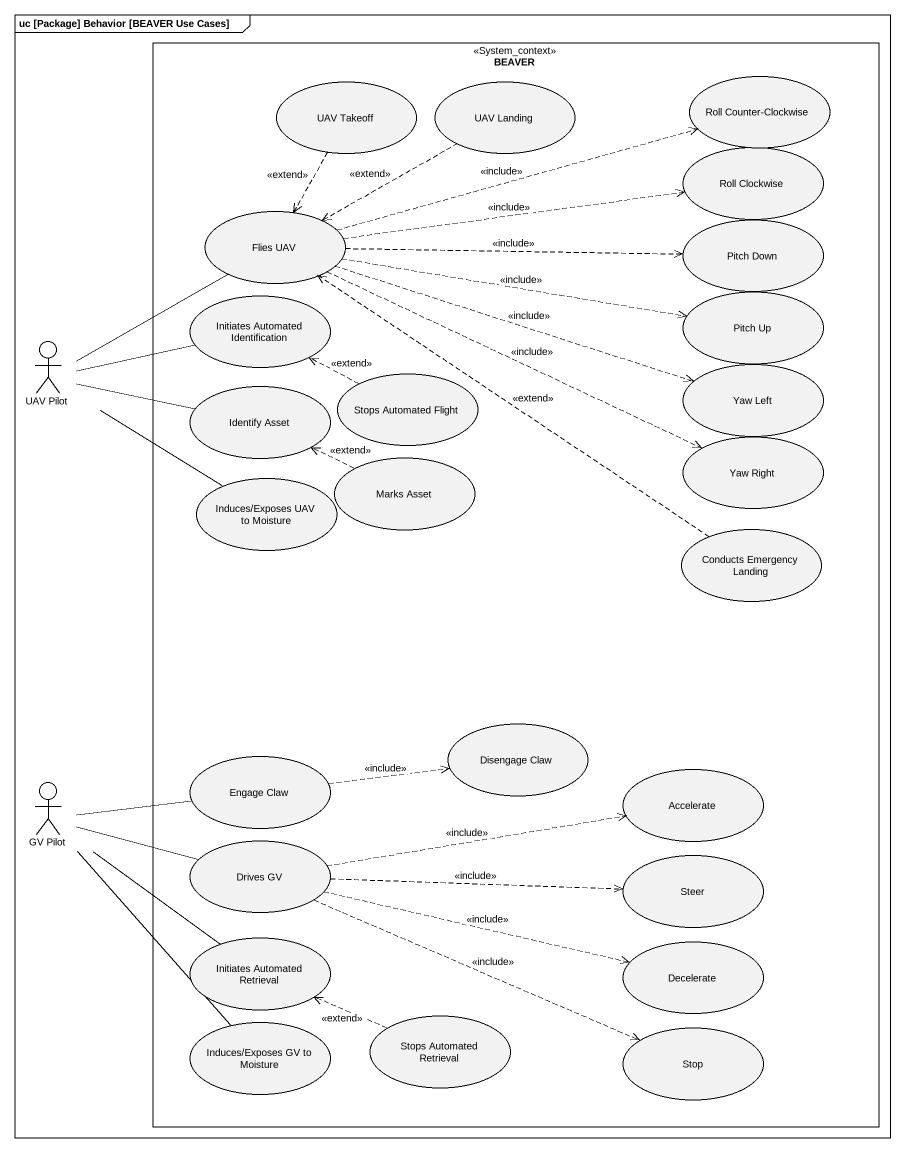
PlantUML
@startuml
mainframe uc [Package] Behavior [BEAVER Use Cases]
rectangle BEAVER <<System_context>> {
  usecase "UAV Takeoff" as UAV_Takeoff
  usecase "UAV Landing" as UAV_Landing
  usecase "Roll Counter-Clockwise" as Roll_Counter_Clockwise
  usecase "Roll Clockwise" as Roll_Clockwise
  usecase "Flies UAV" as Flies_UAV
  usecase "Pitch Down" as Pitch_Down
  usecase "Initiates Automated Identification" as Initiates_Automated
  usecase "Pitch Up" as Pitch_Up
  usecase "Identify Asset" as Identify_Asset
  usecase "Stops Automated Flight" as Stops_Automated_Flight
  usecase "Yaw Left" as Yaw_Left
  usecase "Yaw Right" as Yaw_Right
  usecase "Induces/Exposes UAV to Moisture" as Induces_Exposes_UAV_to
  usecase "Marks Asset" as Marks_Asset
  usecase "Conducts Emergency Landing" as Conducts_Emergency_Landing
  usecase "Disengage Claw" as Disengage_Claw
  usecase "Engage Claw" as Engage_Claw
  usecase Accelerate
  usecase "Drives GV" as Drives_GV
  usecase Steer
  usecase "Initiates Automated Retrieval" as Initiates_Automated_2
  usecase Decelerate
  usecase "Induces/Exposes GV to Moisture" as Induces_Exposes_GV_to
  usecase "Stops Automated Retrieval" as Stops_Automated_Retrieval
  usecase "Stop" as Stop_
}
actor "UAV Pilot" as UAV_Pilot
actor "GV Pilot" as GV_Pilot
UAV_Takeoff ..> Flies_UAV : <<extend>>
UAV_Landing .left.> Flies_UAV : <<extend>>
Flies_UAV .right.> Roll_Counter_Clockwise : <<include>>
Flies_UAV .right.> Roll_Clockwise : <<include>>
Flies_UAV .right.> Pitch_Down : <<include>>
Flies_UAV .right.> Pitch_Up : <<include>>
Flies_UAV .right.> Yaw_Left : <<include>>
Flies_UAV .right.> Yaw_Right : <<include>>
UAV_Pilot -right- Flies_UAV
UAV_Pilot -right- Initiates_Automated
UAV_Pilot -right- Identify_Asset
Stops_Automated_Flight .left.> Initiates_Automated : <<extend>>
Induces_Exposes_UAV_to -up- UAV_Pilot
Marks_Asset .left.> Identify_Asset : <<extend>>
Conducts_Emergency_Landing .up.> Flies_UAV : <<extend>>
Engage_Claw .right.> Disengage_Claw : <<include>>
GV_Pilot -right- Engage_Claw
GV_Pilot -right- Drives_GV
GV_Pilot -- Initiates_Automated_2
Drives_GV .right.> Accelerate : <<include>>
Drives_GV .right.> Steer : <<include>>
Drives_GV .right.> Decelerate : <<include>>
Drives_GV .right.> Stop_ : <<include>>
Induces_Exposes_GV_to -up- GV_Pilot
Stops_Automated_Retrieval .left.> Initiates_Automated_2 : <<extend>>
@enduml
